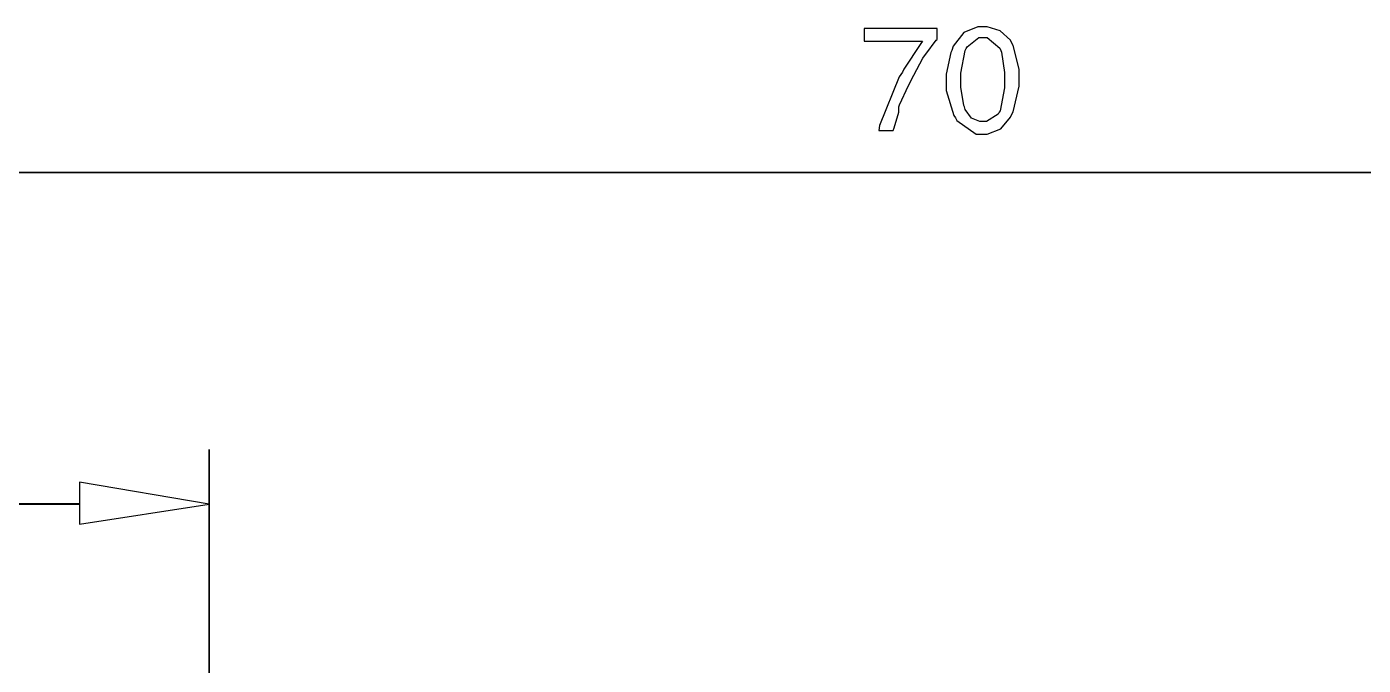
# Model space of a CAD drawing. Extents: x 0 to 8.2, y 0 to 11.7.
# Drawn here: x 1.775 to 2.998, y 6.56 to 7.145 of the extents above; entities that cross this region are included whole.
import ezdxf

# ---------------------------------------------------------------- set-up
doc = ezdxf.new("R2010")
doc.units = 0
doc.layers.get('0').update_dxf_attribs({"linetype": 'CONTINUOUS'})

msp = doc.modelspace()

# ---------------------------------------------------------------- linework, layer by layer
at = {"color": 0}
for points in [[(2.54085, 7.14301), (2.54085, 7.13135), (2.59429, 7.13135), (2.59261, 7.12929), (2.5771, 7.10596), (2.57585, 7.10303), (2.57292, 7.0989), (2.55496, 7.05419), (2.55414, 7.04958), (2.56749, 7.04958), (2.56831, 7.05208), (2.57249, 7.06657), (2.57249, 7.07135), (2.57329, 7.07303), (2.58132, 7.09099), (2.58263, 7.09304), (2.58344, 7.09517), (2.59467, 7.11594), (2.59592, 7.118), (2.59717, 7.11968), (2.60672, 7.13222), (2.60758, 7.13303), (2.60758, 7.14301), (2.54085, 7.14301)], [(2.64936, 7.14469), (2.64497, 7.14469), (2.63194, 7.13949), (2.62218, 7.12679), (2.62093, 7.12304), (2.62007, 7.12099), (2.61594, 7.10129), (2.61594, 7.09467), (2.61594, 7.08632), (2.62299, 7.06337), (2.62429, 7.06125), (2.62554, 7.05875), (2.64339, 7.04622), (2.64936, 7.04622), (2.65343, 7.04622), (2.66581, 7.05106), (2.67481, 7.06174), (2.67606, 7.06467), (2.67731, 7.06679), (2.68272, 7.09022), (2.68272, 7.09804), (2.68272, 7.10596), (2.67731, 7.12761), (2.67606, 7.12967), (2.67481, 7.13222), (2.66521, 7.14094), (2.65332, 7.14469), (2.64936, 7.14469)], [(2.64936, 7.05794), (2.64675, 7.05794), (2.63906, 7.06087), (2.6334, 7.06885), (2.6326, 7.07135), (2.63217, 7.0726), (2.62929, 7.08919), (2.62929, 7.09467), (2.62929, 7.10221), (2.6334, 7.12304), (2.63428, 7.12468), (2.6351, 7.12636), (2.64578, 7.13471), (2.64936, 7.13471), (2.65349, 7.13471), (2.66515, 7.12517), (2.66601, 7.12304), (2.66639, 7.12142), (2.66938, 7.10265), (2.66938, 7.09636), (2.66938, 7.08886), (2.66521, 7.0676), (2.66439, 7.06635), (2.66351, 7.06467), (2.65289, 7.05794), (2.64936, 7.05794)], [(1.82303, 6.7276), (1.82303, 6.68918), (1.94146, 6.70763), (1.82303, 6.7276)]]:
    msp.add_lwpolyline(points, close=True, dxfattribs=at)
at = {"color": 0, "const_width": 0.00167}
for points in [[(3.86301, 7.01124), (1.35221, 7.01124)], [(1.94146, 6.50396), (1.94146, 6.7576)], [(1.82303, 6.70763), (1.35221, 6.70763)]]:
    msp.add_lwpolyline(points, dxfattribs=at)

doc.saveas('drawing.dxf')
